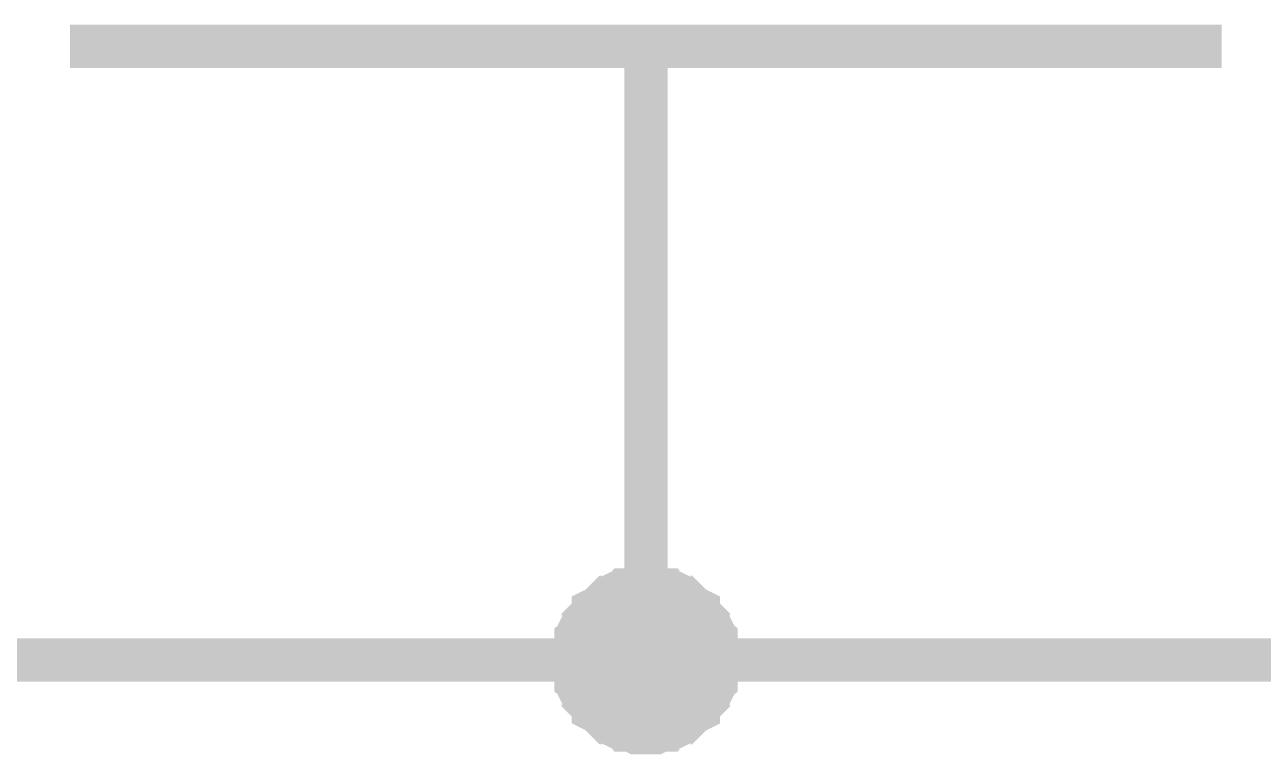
# Model space of a CAD drawing. Extents: x 0 to 594, y 0 to 420.
# Drawn here: x 33.32 to 41.91, y 191.83 to 196.89 of the extents above; entities that cross this region are included whole.
import ezdxf

# ---------------------------------------------------------------- set-up
doc = ezdxf.new("R2010")
doc.units = 0
doc.layers.add('SHEET', color=255, linetype='CONTINUOUS')

msp = doc.modelspace()

# ---------------------------------------------------------------- linework, layer by layer
at = {"layer": 'SHEET'}
for points, const_width in [([(33.6348, 196.7447), (41.6224, 196.7447)], 0.2997), ([(37.6286, 196.7447), (37.6286, 192.4884)], 0.2997), ([(37.125, 192.4884), (37.125, 192.5058), (37.125, 192.5405), (37.125, 192.5579), (37.1424, 192.5927), (37.1424, 192.61), (37.1424, 192.6448), (37.1597, 192.6621), (37.1597, 192.6795), (37.1771, 192.7143), (37.1945, 192.7316), (37.1945, 192.749), (37.2118, 192.7664), (37.2292, 192.7838), (37.2466, 192.8011), (37.2639, 192.8185), (37.2639, 192.8359), (37.2986, 192.8532), (37.316, 192.8706), (37.3334, 192.888), (37.3507, 192.9054), (37.3681, 192.9227), (37.3855, 192.9227), (37.4028, 192.9401), (37.4376, 192.9575), (37.4549, 192.9575), (37.4723, 192.9749), (37.507, 192.9749), (37.5244, 192.9749), (37.5591, 192.9922), (37.5765, 192.9922), (37.6112, 192.9922), (37.6286, 192.9922)], 0.2997), ([(37.125, 192.4884), (37.125, 192.5058), (37.125, 192.5405), (37.125, 192.5579), (37.1424, 192.5927), (37.1424, 192.61), (37.1424, 192.6448), (37.1597, 192.6621), (37.1597, 192.6795), (37.1771, 192.7143), (37.1945, 192.7316), (37.1945, 192.749), (37.2118, 192.7664), (37.2292, 192.7838), (37.2466, 192.8011), (37.2639, 192.8185), (37.2639, 192.8359), (37.2986, 192.8532), (37.316, 192.8706), (37.3334, 192.888), (37.3507, 192.9054), (37.3681, 192.9227), (37.3855, 192.9227), (37.4028, 192.9401), (37.4376, 192.9575), (37.4549, 192.9575), (37.4723, 192.9749), (37.507, 192.9749), (37.5244, 192.9749), (37.5591, 192.9922), (37.5765, 192.9922), (37.6112, 192.9922), (37.6286, 192.9922)], 0.2997), ([(37.125, 192.4884), (37.125, 192.5058), (37.125, 192.5405), (37.125, 192.5579), (37.1424, 192.5927), (37.1424, 192.61), (37.1424, 192.6448), (37.1597, 192.6621), (37.1597, 192.6795), (37.1771, 192.7143), (37.1945, 192.7316), (37.1945, 192.749), (37.2118, 192.7664), (37.2292, 192.7838), (37.2466, 192.8011), (37.2639, 192.8185), (37.2639, 192.8359), (37.2986, 192.8532), (37.316, 192.8706), (37.3334, 192.888), (37.3507, 192.9054), (37.3681, 192.9227), (37.3855, 192.9227), (37.4028, 192.9401), (37.4376, 192.9575), (37.4549, 192.9575), (37.4723, 192.9749), (37.507, 192.9749), (37.5244, 192.9749), (37.5591, 192.9922), (37.5765, 192.9922), (37.6112, 192.9922), (37.6286, 192.9922)], 0.2997), ([(37.125, 192.4884), (37.125, 192.5058), (37.125, 192.5405), (37.125, 192.5579), (37.1424, 192.5927), (37.1424, 192.61), (37.1424, 192.6448), (37.1597, 192.6621), (37.1597, 192.6795), (37.1771, 192.7143), (37.1945, 192.7316), (37.1945, 192.749), (37.2118, 192.7664), (37.2292, 192.7838), (37.2466, 192.8011), (37.2639, 192.8185), (37.2639, 192.8359), (37.2986, 192.8532), (37.316, 192.8706), (37.3334, 192.888), (37.3507, 192.9054), (37.3681, 192.9227), (37.3855, 192.9227), (37.4028, 192.9401), (37.4376, 192.9575), (37.4549, 192.9575), (37.4723, 192.9749), (37.507, 192.9749), (37.5244, 192.9749), (37.5591, 192.9922), (37.5765, 192.9922), (37.6112, 192.9922), (37.6286, 192.9922)], 0.2997), ([(37.125, 192.4884), (37.125, 192.5058), (37.125, 192.5405), (37.125, 192.5579), (37.1424, 192.5927), (37.1424, 192.61), (37.1424, 192.6448), (37.1597, 192.6621), (37.1597, 192.6795), (37.1771, 192.7143), (37.1945, 192.7316), (37.1945, 192.749), (37.2118, 192.7664), (37.2292, 192.7838), (37.2466, 192.8011), (37.2639, 192.8185), (37.2639, 192.8359), (37.2986, 192.8532), (37.316, 192.8706), (37.3334, 192.888), (37.3507, 192.9054), (37.3681, 192.9227), (37.3855, 192.9227), (37.4028, 192.9401), (37.4376, 192.9575), (37.4549, 192.9575), (37.4723, 192.9749), (37.507, 192.9749), (37.5244, 192.9749), (37.5591, 192.9922), (37.5765, 192.9922), (37.6112, 192.9922), (37.6286, 192.9922)], 0.2997), ([(37.6286, 192.9922), (37.6286, 192.9922)], 0.2997), ([(37.6286, 192.9922), (37.6459, 192.9922), (37.6807, 192.9922), (37.698, 192.9922), (37.7328, 192.9749), (37.7501, 192.9749), (37.7848, 192.9749), (37.8022, 192.9575), (37.8196, 192.9575), (37.8543, 192.9401), (37.8717, 192.9227), (37.889, 192.9227), (37.9064, 192.9054), (37.9238, 192.888), (37.9411, 192.8706), (37.9585, 192.8532), (37.9932, 192.8359), (37.9932, 192.8185), (38.0106, 192.8011), (38.0279, 192.7838), (38.0453, 192.7664), (38.0627, 192.749), (38.0627, 192.7316), (38.08, 192.7143), (38.0974, 192.6795), (38.0974, 192.6621), (38.1148, 192.6448), (38.1148, 192.61), (38.1148, 192.5927), (38.1321, 192.5579), (38.1321, 192.5405), (38.1321, 192.5058), (38.1321, 192.4884)], 0.2997), ([(37.6286, 192.9922), (37.6286, 192.9922)], 0.2997), ([(37.6286, 192.9922), (37.6459, 192.9922), (37.6807, 192.9922), (37.698, 192.9922), (37.7328, 192.9749), (37.7501, 192.9749), (37.7848, 192.9749), (37.8022, 192.9575), (37.8196, 192.9575), (37.8543, 192.9401), (37.8717, 192.9227), (37.889, 192.9227), (37.9064, 192.9054), (37.9238, 192.888), (37.9411, 192.8706), (37.9585, 192.8532), (37.9932, 192.8359), (37.9932, 192.8185), (38.0106, 192.8011), (38.0279, 192.7838), (38.0453, 192.7664), (38.0627, 192.749), (38.0627, 192.7316), (38.08, 192.7143), (38.0974, 192.6795), (38.0974, 192.6621), (38.1148, 192.6448), (38.1148, 192.61), (38.1148, 192.5927), (38.1321, 192.5579), (38.1321, 192.5405), (38.1321, 192.5058), (38.1321, 192.4884)], 0.2997), ([(37.6286, 192.9922), (37.6286, 192.9922)], 0.2997), ([(37.6286, 192.9922), (37.6459, 192.9922), (37.6807, 192.9922), (37.698, 192.9922), (37.7328, 192.9749), (37.7501, 192.9749), (37.7848, 192.9749), (37.8022, 192.9575), (37.8196, 192.9575), (37.8543, 192.9401), (37.8717, 192.9227), (37.889, 192.9227), (37.9064, 192.9054), (37.9238, 192.888), (37.9411, 192.8706), (37.9585, 192.8532), (37.9932, 192.8359), (37.9932, 192.8185), (38.0106, 192.8011), (38.0279, 192.7838), (38.0453, 192.7664), (38.0627, 192.749), (38.0627, 192.7316), (38.08, 192.7143), (38.0974, 192.6795), (38.0974, 192.6621), (38.1148, 192.6448), (38.1148, 192.61), (38.1148, 192.5927), (38.1321, 192.5579), (38.1321, 192.5405), (38.1321, 192.5058), (38.1321, 192.4884)], 0.2997), ([(37.6286, 192.9922), (37.6286, 192.9922)], 0.2997), ([(37.6286, 192.9922), (37.6459, 192.9922), (37.6807, 192.9922), (37.698, 192.9922), (37.7328, 192.9749), (37.7501, 192.9749), (37.7848, 192.9749), (37.8022, 192.9575), (37.8196, 192.9575), (37.8543, 192.9401), (37.8717, 192.9227), (37.889, 192.9227), (37.9064, 192.9054), (37.9238, 192.888), (37.9411, 192.8706), (37.9585, 192.8532), (37.9932, 192.8359), (37.9932, 192.8185), (38.0106, 192.8011), (38.0279, 192.7838), (38.0453, 192.7664), (38.0627, 192.749), (38.0627, 192.7316), (38.08, 192.7143), (38.0974, 192.6795), (38.0974, 192.6621), (38.1148, 192.6448), (38.1148, 192.61), (38.1148, 192.5927), (38.1321, 192.5579), (38.1321, 192.5405), (38.1321, 192.5058), (38.1321, 192.4884)], 0.2997), ([(37.6286, 192.9922), (37.6286, 192.9922)], 0.2997), ([(37.6286, 192.9922), (37.6459, 192.9922), (37.6807, 192.9922), (37.698, 192.9922), (37.7328, 192.9749), (37.7501, 192.9749), (37.7848, 192.9749), (37.8022, 192.9575), (37.8196, 192.9575), (37.8543, 192.9401), (37.8717, 192.9227), (37.889, 192.9227), (37.9064, 192.9054), (37.9238, 192.888), (37.9411, 192.8706), (37.9585, 192.8532), (37.9932, 192.8359), (37.9932, 192.8185), (38.0106, 192.8011), (38.0279, 192.7838), (38.0453, 192.7664), (38.0627, 192.749), (38.0627, 192.7316), (38.08, 192.7143), (38.0974, 192.6795), (38.0974, 192.6621), (38.1148, 192.6448), (38.1148, 192.61), (38.1148, 192.5927), (38.1321, 192.5579), (38.1321, 192.5405), (38.1321, 192.5058), (38.1321, 192.4884)], 0.2997), ([(37.125, 192.4884), (37.125, 192.5058), (37.125, 192.5405), (37.125, 192.5579), (37.1424, 192.5927), (37.1424, 192.61), (37.1424, 192.6448), (37.1597, 192.6621), (37.1597, 192.6795), (37.1771, 192.7143), (37.1945, 192.7316), (37.1945, 192.749), (37.2118, 192.7664), (37.2292, 192.7838), (37.2466, 192.8011), (37.2639, 192.8185), (37.2639, 192.8359), (37.2986, 192.8532), (37.316, 192.8706), (37.3334, 192.888), (37.3507, 192.9054), (37.3681, 192.9227), (37.3855, 192.9227), (37.4028, 192.9401), (37.4376, 192.9575), (37.4549, 192.9575), (37.4723, 192.9749), (37.507, 192.9749), (37.5244, 192.9749), (37.5591, 192.9922), (37.5765, 192.9922), (37.6112, 192.9922), (37.6286, 192.9922)], 0.0991), ([(37.125, 192.4884), (37.125, 192.5058), (37.125, 192.5405), (37.125, 192.5579), (37.1424, 192.5927), (37.1424, 192.61), (37.1424, 192.6448), (37.1597, 192.6621), (37.1597, 192.6795), (37.1771, 192.7143), (37.1945, 192.7316), (37.1945, 192.749), (37.2118, 192.7664), (37.2292, 192.7838), (37.2466, 192.8011), (37.2639, 192.8185), (37.2639, 192.8359), (37.2986, 192.8532), (37.316, 192.8706), (37.3334, 192.888), (37.3507, 192.9054), (37.3681, 192.9227), (37.3855, 192.9227), (37.4028, 192.9401), (37.4376, 192.9575), (37.4549, 192.9575), (37.4723, 192.9749), (37.507, 192.9749), (37.5244, 192.9749), (37.5591, 192.9922), (37.5765, 192.9922), (37.6112, 192.9922), (37.6286, 192.9922)], 0.0991), ([(37.125, 192.4884), (37.125, 192.5058), (37.125, 192.5405), (37.125, 192.5579), (37.1424, 192.5927), (37.1424, 192.61), (37.1424, 192.6448), (37.1597, 192.6621), (37.1597, 192.6795), (37.1771, 192.7143), (37.1945, 192.7316), (37.1945, 192.749), (37.2118, 192.7664), (37.2292, 192.7838), (37.2466, 192.8011), (37.2639, 192.8185), (37.2639, 192.8359), (37.2986, 192.8532), (37.316, 192.8706), (37.3334, 192.888), (37.3507, 192.9054), (37.3681, 192.9227), (37.3855, 192.9227), (37.4028, 192.9401), (37.4376, 192.9575), (37.4549, 192.9575), (37.4723, 192.9749), (37.507, 192.9749), (37.5244, 192.9749), (37.5591, 192.9922), (37.5765, 192.9922), (37.6112, 192.9922), (37.6286, 192.9922)], 0.0991), ([(37.125, 192.4884), (37.125, 192.5058), (37.125, 192.5405), (37.125, 192.5579), (37.1424, 192.5927), (37.1424, 192.61), (37.1424, 192.6448), (37.1597, 192.6621), (37.1597, 192.6795), (37.1771, 192.7143), (37.1945, 192.7316), (37.1945, 192.749), (37.2118, 192.7664), (37.2292, 192.7838), (37.2466, 192.8011), (37.2639, 192.8185), (37.2639, 192.8359), (37.2986, 192.8532), (37.316, 192.8706), (37.3334, 192.888), (37.3507, 192.9054), (37.3681, 192.9227), (37.3855, 192.9227), (37.4028, 192.9401), (37.4376, 192.9575), (37.4549, 192.9575), (37.4723, 192.9749), (37.507, 192.9749), (37.5244, 192.9749), (37.5591, 192.9922), (37.5765, 192.9922), (37.6112, 192.9922), (37.6286, 192.9922)], 0.0991), ([(37.125, 192.4884), (37.125, 192.5058), (37.125, 192.5405), (37.125, 192.5579), (37.1424, 192.5927), (37.1424, 192.61), (37.1424, 192.6448), (37.1597, 192.6621), (37.1597, 192.6795), (37.1771, 192.7143), (37.1945, 192.7316), (37.1945, 192.749), (37.2118, 192.7664), (37.2292, 192.7838), (37.2466, 192.8011), (37.2639, 192.8185), (37.2639, 192.8359), (37.2986, 192.8532), (37.316, 192.8706), (37.3334, 192.888), (37.3507, 192.9054), (37.3681, 192.9227), (37.3855, 192.9227), (37.4028, 192.9401), (37.4376, 192.9575), (37.4549, 192.9575), (37.4723, 192.9749), (37.507, 192.9749), (37.5244, 192.9749), (37.5591, 192.9922), (37.5765, 192.9922), (37.6112, 192.9922), (37.6286, 192.9922)], 0.0991), ([(37.6286, 192.9922), (37.6286, 192.9922)], 0.0991), ([(37.6286, 192.9922), (37.6459, 192.9922), (37.6807, 192.9922), (37.698, 192.9922), (37.7328, 192.9749), (37.7501, 192.9749), (37.7848, 192.9749), (37.8022, 192.9575), (37.8196, 192.9575), (37.8543, 192.9401), (37.8717, 192.9227), (37.889, 192.9227), (37.9064, 192.9054), (37.9238, 192.888), (37.9411, 192.8706), (37.9585, 192.8532), (37.9932, 192.8359), (37.9932, 192.8185), (38.0106, 192.8011), (38.0279, 192.7838), (38.0453, 192.7664), (38.0627, 192.749), (38.0627, 192.7316), (38.08, 192.7143), (38.0974, 192.6795), (38.0974, 192.6621), (38.1148, 192.6448), (38.1148, 192.61), (38.1148, 192.5927), (38.1321, 192.5579), (38.1321, 192.5405), (38.1321, 192.5058), (38.1321, 192.4884)], 0.0991), ([(37.6286, 192.9922), (37.6286, 192.9922)], 0.0991), ([(37.6286, 192.9922), (37.6459, 192.9922), (37.6807, 192.9922), (37.698, 192.9922), (37.7328, 192.9749), (37.7501, 192.9749), (37.7848, 192.9749), (37.8022, 192.9575), (37.8196, 192.9575), (37.8543, 192.9401), (37.8717, 192.9227), (37.889, 192.9227), (37.9064, 192.9054), (37.9238, 192.888), (37.9411, 192.8706), (37.9585, 192.8532), (37.9932, 192.8359), (37.9932, 192.8185), (38.0106, 192.8011), (38.0279, 192.7838), (38.0453, 192.7664), (38.0627, 192.749), (38.0627, 192.7316), (38.08, 192.7143), (38.0974, 192.6795), (38.0974, 192.6621), (38.1148, 192.6448), (38.1148, 192.61), (38.1148, 192.5927), (38.1321, 192.5579), (38.1321, 192.5405), (38.1321, 192.5058), (38.1321, 192.4884)], 0.0991), ([(37.6286, 192.9922), (37.6286, 192.9922)], 0.0991), ([(37.6286, 192.9922), (37.6459, 192.9922), (37.6807, 192.9922), (37.698, 192.9922), (37.7328, 192.9749), (37.7501, 192.9749), (37.7848, 192.9749), (37.8022, 192.9575), (37.8196, 192.9575), (37.8543, 192.9401), (37.8717, 192.9227), (37.889, 192.9227), (37.9064, 192.9054), (37.9238, 192.888), (37.9411, 192.8706), (37.9585, 192.8532), (37.9932, 192.8359), (37.9932, 192.8185), (38.0106, 192.8011), (38.0279, 192.7838), (38.0453, 192.7664), (38.0627, 192.749), (38.0627, 192.7316), (38.08, 192.7143), (38.0974, 192.6795), (38.0974, 192.6621), (38.1148, 192.6448), (38.1148, 192.61), (38.1148, 192.5927), (38.1321, 192.5579), (38.1321, 192.5405), (38.1321, 192.5058), (38.1321, 192.4884)], 0.0991), ([(37.6286, 192.9922), (37.6286, 192.9922)], 0.0991), ([(37.6286, 192.9922), (37.6459, 192.9922), (37.6807, 192.9922), (37.698, 192.9922), (37.7328, 192.9749), (37.7501, 192.9749), (37.7848, 192.9749), (37.8022, 192.9575), (37.8196, 192.9575), (37.8543, 192.9401), (37.8717, 192.9227), (37.889, 192.9227), (37.9064, 192.9054), (37.9238, 192.888), (37.9411, 192.8706), (37.9585, 192.8532), (37.9932, 192.8359), (37.9932, 192.8185), (38.0106, 192.8011), (38.0279, 192.7838), (38.0453, 192.7664), (38.0627, 192.749), (38.0627, 192.7316), (38.08, 192.7143), (38.0974, 192.6795), (38.0974, 192.6621), (38.1148, 192.6448), (38.1148, 192.61), (38.1148, 192.5927), (38.1321, 192.5579), (38.1321, 192.5405), (38.1321, 192.5058), (38.1321, 192.4884)], 0.0991), ([(37.6286, 192.9922), (37.6286, 192.9922)], 0.0991), ([(37.6286, 192.9922), (37.6459, 192.9922), (37.6807, 192.9922), (37.698, 192.9922), (37.7328, 192.9749), (37.7501, 192.9749), (37.7848, 192.9749), (37.8022, 192.9575), (37.8196, 192.9575), (37.8543, 192.9401), (37.8717, 192.9227), (37.889, 192.9227), (37.9064, 192.9054), (37.9238, 192.888), (37.9411, 192.8706), (37.9585, 192.8532), (37.9932, 192.8359), (37.9932, 192.8185), (38.0106, 192.8011), (38.0279, 192.7838), (38.0453, 192.7664), (38.0627, 192.749), (38.0627, 192.7316), (38.08, 192.7143), (38.0974, 192.6795), (38.0974, 192.6621), (38.1148, 192.6448), (38.1148, 192.61), (38.1148, 192.5927), (38.1321, 192.5579), (38.1321, 192.5405), (38.1321, 192.5058), (38.1321, 192.4884)], 0.0991), ([(27.6441, 192.4884), (27.6441, 192.4884), (37.6286, 192.4884), (37.6286, 192.4884), (45.13, 192.4884)], 0.2997), ([(37.6286, 191.9846), (37.6112, 191.9846), (37.5765, 191.9846), (37.5591, 191.9846), (37.5244, 192.002), (37.507, 192.002), (37.4723, 192.002), (37.4549, 192.0194), (37.4376, 192.0194), (37.4028, 192.0367), (37.3855, 192.0541), (37.3681, 192.0541), (37.3507, 192.0715), (37.3334, 192.0888), (37.316, 192.1062), (37.2986, 192.1236), (37.2639, 192.141), (37.2639, 192.1583), (37.2466, 192.1757), (37.2292, 192.1931), (37.2118, 192.2105), (37.1945, 192.2278), (37.1945, 192.2452), (37.1771, 192.2626), (37.1597, 192.2973), (37.1597, 192.3147), (37.1424, 192.3321), (37.1424, 192.3668), (37.1424, 192.3842), (37.125, 192.4189), (37.125, 192.4363), (37.125, 192.471), (37.125, 192.4884)], 0.2997), ([(37.125, 192.4884), (37.125, 192.4884)], 0.2997), ([(37.6286, 191.9846), (37.6112, 191.9846), (37.5765, 191.9846), (37.5591, 191.9846), (37.5244, 192.002), (37.507, 192.002), (37.4723, 192.002), (37.4549, 192.0194), (37.4376, 192.0194), (37.4028, 192.0367), (37.3855, 192.0541), (37.3681, 192.0541), (37.3507, 192.0715), (37.3334, 192.0888), (37.316, 192.1062), (37.2986, 192.1236), (37.2639, 192.141), (37.2639, 192.1583), (37.2466, 192.1757), (37.2292, 192.1931), (37.2118, 192.2105), (37.1945, 192.2278), (37.1945, 192.2452), (37.1771, 192.2626), (37.1597, 192.2973), (37.1597, 192.3147), (37.1424, 192.3321), (37.1424, 192.3668), (37.1424, 192.3842), (37.125, 192.4189), (37.125, 192.4363), (37.125, 192.471), (37.125, 192.4884)], 0.2997), ([(37.125, 192.4884), (37.125, 192.4884)], 0.2997), ([(37.6286, 191.9846), (37.6112, 191.9846), (37.5765, 191.9846), (37.5591, 191.9846), (37.5244, 192.002), (37.507, 192.002), (37.4723, 192.002), (37.4549, 192.0194), (37.4376, 192.0194), (37.4028, 192.0367), (37.3855, 192.0541), (37.3681, 192.0541), (37.3507, 192.0715), (37.3334, 192.0888), (37.316, 192.1062), (37.2986, 192.1236), (37.2639, 192.141), (37.2639, 192.1583), (37.2466, 192.1757), (37.2292, 192.1931), (37.2118, 192.2105), (37.1945, 192.2278), (37.1945, 192.2452), (37.1771, 192.2626), (37.1597, 192.2973), (37.1597, 192.3147), (37.1424, 192.3321), (37.1424, 192.3668), (37.1424, 192.3842), (37.125, 192.4189), (37.125, 192.4363), (37.125, 192.471), (37.125, 192.4884)], 0.2997), ([(37.125, 192.4884), (37.125, 192.4884)], 0.2997), ([(37.6286, 191.9846), (37.6112, 191.9846), (37.5765, 191.9846), (37.5591, 191.9846), (37.5244, 192.002), (37.507, 192.002), (37.4723, 192.002), (37.4549, 192.0194), (37.4376, 192.0194), (37.4028, 192.0367), (37.3855, 192.0541), (37.3681, 192.0541), (37.3507, 192.0715), (37.3334, 192.0888), (37.316, 192.1062), (37.2986, 192.1236), (37.2639, 192.141), (37.2639, 192.1583), (37.2466, 192.1757), (37.2292, 192.1931), (37.2118, 192.2105), (37.1945, 192.2278), (37.1945, 192.2452), (37.1771, 192.2626), (37.1597, 192.2973), (37.1597, 192.3147), (37.1424, 192.3321), (37.1424, 192.3668), (37.1424, 192.3842), (37.125, 192.4189), (37.125, 192.4363), (37.125, 192.471), (37.125, 192.4884)], 0.2997), ([(37.125, 192.4884), (37.125, 192.4884)], 0.2997), ([(37.6286, 191.9846), (37.6112, 191.9846), (37.5765, 191.9846), (37.5591, 191.9846), (37.5244, 192.002), (37.507, 192.002), (37.4723, 192.002), (37.4549, 192.0194), (37.4376, 192.0194), (37.4028, 192.0367), (37.3855, 192.0541), (37.3681, 192.0541), (37.3507, 192.0715), (37.3334, 192.0888), (37.316, 192.1062), (37.2986, 192.1236), (37.2639, 192.141), (37.2639, 192.1583), (37.2466, 192.1757), (37.2292, 192.1931), (37.2118, 192.2105), (37.1945, 192.2278), (37.1945, 192.2452), (37.1771, 192.2626), (37.1597, 192.2973), (37.1597, 192.3147), (37.1424, 192.3321), (37.1424, 192.3668), (37.1424, 192.3842), (37.125, 192.4189), (37.125, 192.4363), (37.125, 192.471), (37.125, 192.4884)], 0.2997), ([(37.125, 192.4884), (37.125, 192.4884)], 0.2997), ([(38.1321, 192.4884), (38.1321, 192.471), (38.1321, 192.4363), (38.1321, 192.4189), (38.1148, 192.3842), (38.1148, 192.3668), (38.1148, 192.3321), (38.0974, 192.3147), (38.0974, 192.2973), (38.08, 192.2626), (38.0627, 192.2452), (38.0627, 192.2278), (38.0453, 192.2105), (38.0279, 192.1931), (38.0106, 192.1757), (37.9932, 192.1583), (37.9932, 192.141), (37.9585, 192.1236), (37.9411, 192.1062), (37.9238, 192.0888), (37.9064, 192.0715), (37.889, 192.0541), (37.8717, 192.0541), (37.8543, 192.0367), (37.8196, 192.0194), (37.8022, 192.0194), (37.7848, 192.002), (37.7501, 192.002), (37.7328, 192.002), (37.698, 191.9846), (37.6807, 191.9846), (37.6459, 191.9846), (37.6286, 191.9846)], 0.2997), ([(38.1321, 192.4884), (38.1321, 192.471), (38.1321, 192.4363), (38.1321, 192.4189), (38.1148, 192.3842), (38.1148, 192.3668), (38.1148, 192.3321), (38.0974, 192.3147), (38.0974, 192.2973), (38.08, 192.2626), (38.0627, 192.2452), (38.0627, 192.2278), (38.0453, 192.2105), (38.0279, 192.1931), (38.0106, 192.1757), (37.9932, 192.1583), (37.9932, 192.141), (37.9585, 192.1236), (37.9411, 192.1062), (37.9238, 192.0888), (37.9064, 192.0715), (37.889, 192.0541), (37.8717, 192.0541), (37.8543, 192.0367), (37.8196, 192.0194), (37.8022, 192.0194), (37.7848, 192.002), (37.7501, 192.002), (37.7328, 192.002), (37.698, 191.9846), (37.6807, 191.9846), (37.6459, 191.9846), (37.6286, 191.9846)], 0.2997), ([(38.1321, 192.4884), (38.1321, 192.471), (38.1321, 192.4363), (38.1321, 192.4189), (38.1148, 192.3842), (38.1148, 192.3668), (38.1148, 192.3321), (38.0974, 192.3147), (38.0974, 192.2973), (38.08, 192.2626), (38.0627, 192.2452), (38.0627, 192.2278), (38.0453, 192.2105), (38.0279, 192.1931), (38.0106, 192.1757), (37.9932, 192.1583), (37.9932, 192.141), (37.9585, 192.1236), (37.9411, 192.1062), (37.9238, 192.0888), (37.9064, 192.0715), (37.889, 192.0541), (37.8717, 192.0541), (37.8543, 192.0367), (37.8196, 192.0194), (37.8022, 192.0194), (37.7848, 192.002), (37.7501, 192.002), (37.7328, 192.002), (37.698, 191.9846), (37.6807, 191.9846), (37.6459, 191.9846), (37.6286, 191.9846)], 0.2997), ([(38.1321, 192.4884), (38.1321, 192.471), (38.1321, 192.4363), (38.1321, 192.4189), (38.1148, 192.3842), (38.1148, 192.3668), (38.1148, 192.3321), (38.0974, 192.3147), (38.0974, 192.2973), (38.08, 192.2626), (38.0627, 192.2452), (38.0627, 192.2278), (38.0453, 192.2105), (38.0279, 192.1931), (38.0106, 192.1757), (37.9932, 192.1583), (37.9932, 192.141), (37.9585, 192.1236), (37.9411, 192.1062), (37.9238, 192.0888), (37.9064, 192.0715), (37.889, 192.0541), (37.8717, 192.0541), (37.8543, 192.0367), (37.8196, 192.0194), (37.8022, 192.0194), (37.7848, 192.002), (37.7501, 192.002), (37.7328, 192.002), (37.698, 191.9846), (37.6807, 191.9846), (37.6459, 191.9846), (37.6286, 191.9846)], 0.2997), ([(38.1321, 192.4884), (38.1321, 192.471), (38.1321, 192.4363), (38.1321, 192.4189), (38.1148, 192.3842), (38.1148, 192.3668), (38.1148, 192.3321), (38.0974, 192.3147), (38.0974, 192.2973), (38.08, 192.2626), (38.0627, 192.2452), (38.0627, 192.2278), (38.0453, 192.2105), (38.0279, 192.1931), (38.0106, 192.1757), (37.9932, 192.1583), (37.9932, 192.141), (37.9585, 192.1236), (37.9411, 192.1062), (37.9238, 192.0888), (37.9064, 192.0715), (37.889, 192.0541), (37.8717, 192.0541), (37.8543, 192.0367), (37.8196, 192.0194), (37.8022, 192.0194), (37.7848, 192.002), (37.7501, 192.002), (37.7328, 192.002), (37.698, 191.9846), (37.6807, 191.9846), (37.6459, 191.9846), (37.6286, 191.9846)], 0.2997), ([(38.1321, 192.4884), (38.1321, 192.4884), (38.1321, 192.4884), (38.1321, 192.4884), (38.1321, 192.4884), (38.1321, 192.4884), (38.1321, 192.4884), (38.1321, 192.4884), (38.1321, 192.4884), (38.1321, 192.4884), (38.1321, 192.4884), (38.1321, 192.4884), (38.1321, 192.4884), (38.1321, 192.4884), (38.1321, 192.4884), (38.1321, 192.4884), (38.1321, 192.4884), (38.1321, 192.4884), (38.1321, 192.4884), (38.1321, 192.4884), (38.1321, 192.4884), (38.1321, 192.4884), (38.1321, 192.4884), (38.1321, 192.4884), (38.1321, 192.4884), (38.1321, 192.4884), (38.1321, 192.4884), (38.1321, 192.4884), (38.1321, 192.4884), (38.1321, 192.4884), (38.1321, 192.4884), (38.1321, 192.4884), (38.1321, 192.4884)], 0.2997), ([(38.1321, 192.4884), (38.1321, 192.4884)], 0.2997), ([(38.1321, 192.4884), (38.1321, 192.4884), (38.1321, 192.4884), (38.1321, 192.4884), (38.1321, 192.4884), (38.1321, 192.4884), (38.1321, 192.4884), (38.1321, 192.4884), (38.1321, 192.4884), (38.1321, 192.4884), (38.1321, 192.4884), (38.1321, 192.4884), (38.1321, 192.4884), (38.1321, 192.4884), (38.1321, 192.4884), (38.1321, 192.4884), (38.1321, 192.4884), (38.1321, 192.4884), (38.1321, 192.4884), (38.1321, 192.4884), (38.1321, 192.4884), (38.1321, 192.4884), (38.1321, 192.4884), (38.1321, 192.4884), (38.1321, 192.4884), (38.1321, 192.4884), (38.1321, 192.4884), (38.1321, 192.4884), (38.1321, 192.4884), (38.1321, 192.4884), (38.1321, 192.4884), (38.1321, 192.4884), (38.1321, 192.4884)], 0.2997), ([(38.1321, 192.4884), (38.1321, 192.4884)], 0.2997), ([(38.1321, 192.4884), (38.1321, 192.4884), (38.1321, 192.4884), (38.1321, 192.4884), (38.1321, 192.4884), (38.1321, 192.4884), (38.1321, 192.4884), (38.1321, 192.4884), (38.1321, 192.4884), (38.1321, 192.4884), (38.1321, 192.4884), (38.1321, 192.4884), (38.1321, 192.4884), (38.1321, 192.4884), (38.1321, 192.4884), (38.1321, 192.4884), (38.1321, 192.4884), (38.1321, 192.4884), (38.1321, 192.4884), (38.1321, 192.4884), (38.1321, 192.4884), (38.1321, 192.4884), (38.1321, 192.4884), (38.1321, 192.4884), (38.1321, 192.4884), (38.1321, 192.4884), (38.1321, 192.4884), (38.1321, 192.4884), (38.1321, 192.4884), (38.1321, 192.4884), (38.1321, 192.4884), (38.1321, 192.4884), (38.1321, 192.4884)], 0.2997), ([(38.1321, 192.4884), (38.1321, 192.4884)], 0.2997), ([(38.1321, 192.4884), (38.1321, 192.4884), (38.1321, 192.4884), (38.1321, 192.4884), (38.1321, 192.4884), (38.1321, 192.4884), (38.1321, 192.4884), (38.1321, 192.4884), (38.1321, 192.4884), (38.1321, 192.4884), (38.1321, 192.4884), (38.1321, 192.4884), (38.1321, 192.4884), (38.1321, 192.4884), (38.1321, 192.4884), (38.1321, 192.4884), (38.1321, 192.4884), (38.1321, 192.4884), (38.1321, 192.4884), (38.1321, 192.4884), (38.1321, 192.4884), (38.1321, 192.4884), (38.1321, 192.4884), (38.1321, 192.4884), (38.1321, 192.4884), (38.1321, 192.4884), (38.1321, 192.4884), (38.1321, 192.4884), (38.1321, 192.4884), (38.1321, 192.4884), (38.1321, 192.4884), (38.1321, 192.4884), (38.1321, 192.4884)], 0.2997), ([(38.1321, 192.4884), (38.1321, 192.4884)], 0.2997), ([(38.1321, 192.4884), (38.1321, 192.4884), (38.1321, 192.4884), (38.1321, 192.4884), (38.1321, 192.4884), (38.1321, 192.4884), (38.1321, 192.4884), (38.1321, 192.4884), (38.1321, 192.4884), (38.1321, 192.4884), (38.1321, 192.4884), (38.1321, 192.4884), (38.1321, 192.4884), (38.1321, 192.4884), (38.1321, 192.4884), (38.1321, 192.4884), (38.1321, 192.4884), (38.1321, 192.4884), (38.1321, 192.4884), (38.1321, 192.4884), (38.1321, 192.4884), (38.1321, 192.4884), (38.1321, 192.4884), (38.1321, 192.4884), (38.1321, 192.4884), (38.1321, 192.4884), (38.1321, 192.4884), (38.1321, 192.4884), (38.1321, 192.4884), (38.1321, 192.4884), (38.1321, 192.4884), (38.1321, 192.4884), (38.1321, 192.4884)], 0.2997), ([(38.1321, 192.4884), (38.1321, 192.4884)], 0.2997), ([(37.6286, 191.9846), (37.6112, 191.9846), (37.5765, 191.9846), (37.5591, 191.9846), (37.5244, 192.002), (37.507, 192.002), (37.4723, 192.002), (37.4549, 192.0194), (37.4376, 192.0194), (37.4028, 192.0367), (37.3855, 192.0541), (37.3681, 192.0541), (37.3507, 192.0715), (37.3334, 192.0888), (37.316, 192.1062), (37.2986, 192.1236), (37.2639, 192.141), (37.2639, 192.1583), (37.2466, 192.1757), (37.2292, 192.1931), (37.2118, 192.2105), (37.1945, 192.2278), (37.1945, 192.2452), (37.1771, 192.2626), (37.1597, 192.2973), (37.1597, 192.3147), (37.1424, 192.3321), (37.1424, 192.3668), (37.1424, 192.3842), (37.125, 192.4189), (37.125, 192.4363), (37.125, 192.471), (37.125, 192.4884)], 0.0991), ([(37.125, 192.4884), (37.125, 192.4884)], 0.0991), ([(37.6286, 191.9846), (37.6112, 191.9846), (37.5765, 191.9846), (37.5591, 191.9846), (37.5244, 192.002), (37.507, 192.002), (37.4723, 192.002), (37.4549, 192.0194), (37.4376, 192.0194), (37.4028, 192.0367), (37.3855, 192.0541), (37.3681, 192.0541), (37.3507, 192.0715), (37.3334, 192.0888), (37.316, 192.1062), (37.2986, 192.1236), (37.2639, 192.141), (37.2639, 192.1583), (37.2466, 192.1757), (37.2292, 192.1931), (37.2118, 192.2105), (37.1945, 192.2278), (37.1945, 192.2452), (37.1771, 192.2626), (37.1597, 192.2973), (37.1597, 192.3147), (37.1424, 192.3321), (37.1424, 192.3668), (37.1424, 192.3842), (37.125, 192.4189), (37.125, 192.4363), (37.125, 192.471), (37.125, 192.4884)], 0.0991), ([(37.125, 192.4884), (37.125, 192.4884)], 0.0991), ([(37.6286, 191.9846), (37.6112, 191.9846), (37.5765, 191.9846), (37.5591, 191.9846), (37.5244, 192.002), (37.507, 192.002), (37.4723, 192.002), (37.4549, 192.0194), (37.4376, 192.0194), (37.4028, 192.0367), (37.3855, 192.0541), (37.3681, 192.0541), (37.3507, 192.0715), (37.3334, 192.0888), (37.316, 192.1062), (37.2986, 192.1236), (37.2639, 192.141), (37.2639, 192.1583), (37.2466, 192.1757), (37.2292, 192.1931), (37.2118, 192.2105), (37.1945, 192.2278), (37.1945, 192.2452), (37.1771, 192.2626), (37.1597, 192.2973), (37.1597, 192.3147), (37.1424, 192.3321), (37.1424, 192.3668), (37.1424, 192.3842), (37.125, 192.4189), (37.125, 192.4363), (37.125, 192.471), (37.125, 192.4884)], 0.0991), ([(37.125, 192.4884), (37.125, 192.4884)], 0.0991), ([(37.6286, 191.9846), (37.6112, 191.9846), (37.5765, 191.9846), (37.5591, 191.9846), (37.5244, 192.002), (37.507, 192.002), (37.4723, 192.002), (37.4549, 192.0194), (37.4376, 192.0194), (37.4028, 192.0367), (37.3855, 192.0541), (37.3681, 192.0541), (37.3507, 192.0715), (37.3334, 192.0888), (37.316, 192.1062), (37.2986, 192.1236), (37.2639, 192.141), (37.2639, 192.1583), (37.2466, 192.1757), (37.2292, 192.1931), (37.2118, 192.2105), (37.1945, 192.2278), (37.1945, 192.2452), (37.1771, 192.2626), (37.1597, 192.2973), (37.1597, 192.3147), (37.1424, 192.3321), (37.1424, 192.3668), (37.1424, 192.3842), (37.125, 192.4189), (37.125, 192.4363), (37.125, 192.471), (37.125, 192.4884)], 0.0991), ([(37.125, 192.4884), (37.125, 192.4884)], 0.0991), ([(37.6286, 191.9846), (37.6112, 191.9846), (37.5765, 191.9846), (37.5591, 191.9846), (37.5244, 192.002), (37.507, 192.002), (37.4723, 192.002), (37.4549, 192.0194), (37.4376, 192.0194), (37.4028, 192.0367), (37.3855, 192.0541), (37.3681, 192.0541), (37.3507, 192.0715), (37.3334, 192.0888), (37.316, 192.1062), (37.2986, 192.1236), (37.2639, 192.141), (37.2639, 192.1583), (37.2466, 192.1757), (37.2292, 192.1931), (37.2118, 192.2105), (37.1945, 192.2278), (37.1945, 192.2452), (37.1771, 192.2626), (37.1597, 192.2973), (37.1597, 192.3147), (37.1424, 192.3321), (37.1424, 192.3668), (37.1424, 192.3842), (37.125, 192.4189), (37.125, 192.4363), (37.125, 192.471), (37.125, 192.4884)], 0.0991), ([(37.125, 192.4884), (37.125, 192.4884)], 0.0991), ([(38.1321, 192.4884), (38.1321, 192.471), (38.1321, 192.4363), (38.1321, 192.4189), (38.1148, 192.3842), (38.1148, 192.3668), (38.1148, 192.3321), (38.0974, 192.3147), (38.0974, 192.2973), (38.08, 192.2626), (38.0627, 192.2452), (38.0627, 192.2278), (38.0453, 192.2105), (38.0279, 192.1931), (38.0106, 192.1757), (37.9932, 192.1583), (37.9932, 192.141), (37.9585, 192.1236), (37.9411, 192.1062), (37.9238, 192.0888), (37.9064, 192.0715), (37.889, 192.0541), (37.8717, 192.0541), (37.8543, 192.0367), (37.8196, 192.0194), (37.8022, 192.0194), (37.7848, 192.002), (37.7501, 192.002), (37.7328, 192.002), (37.698, 191.9846), (37.6807, 191.9846), (37.6459, 191.9846), (37.6286, 191.9846)], 0.0991), ([(38.1321, 192.4884), (38.1321, 192.471), (38.1321, 192.4363), (38.1321, 192.4189), (38.1148, 192.3842), (38.1148, 192.3668), (38.1148, 192.3321), (38.0974, 192.3147), (38.0974, 192.2973), (38.08, 192.2626), (38.0627, 192.2452), (38.0627, 192.2278), (38.0453, 192.2105), (38.0279, 192.1931), (38.0106, 192.1757), (37.9932, 192.1583), (37.9932, 192.141), (37.9585, 192.1236), (37.9411, 192.1062), (37.9238, 192.0888), (37.9064, 192.0715), (37.889, 192.0541), (37.8717, 192.0541), (37.8543, 192.0367), (37.8196, 192.0194), (37.8022, 192.0194), (37.7848, 192.002), (37.7501, 192.002), (37.7328, 192.002), (37.698, 191.9846), (37.6807, 191.9846), (37.6459, 191.9846), (37.6286, 191.9846)], 0.0991), ([(38.1321, 192.4884), (38.1321, 192.471), (38.1321, 192.4363), (38.1321, 192.4189), (38.1148, 192.3842), (38.1148, 192.3668), (38.1148, 192.3321), (38.0974, 192.3147), (38.0974, 192.2973), (38.08, 192.2626), (38.0627, 192.2452), (38.0627, 192.2278), (38.0453, 192.2105), (38.0279, 192.1931), (38.0106, 192.1757), (37.9932, 192.1583), (37.9932, 192.141), (37.9585, 192.1236), (37.9411, 192.1062), (37.9238, 192.0888), (37.9064, 192.0715), (37.889, 192.0541), (37.8717, 192.0541), (37.8543, 192.0367), (37.8196, 192.0194), (37.8022, 192.0194), (37.7848, 192.002), (37.7501, 192.002), (37.7328, 192.002), (37.698, 191.9846), (37.6807, 191.9846), (37.6459, 191.9846), (37.6286, 191.9846)], 0.0991), ([(38.1321, 192.4884), (38.1321, 192.471), (38.1321, 192.4363), (38.1321, 192.4189), (38.1148, 192.3842), (38.1148, 192.3668), (38.1148, 192.3321), (38.0974, 192.3147), (38.0974, 192.2973), (38.08, 192.2626), (38.0627, 192.2452), (38.0627, 192.2278), (38.0453, 192.2105), (38.0279, 192.1931), (38.0106, 192.1757), (37.9932, 192.1583), (37.9932, 192.141), (37.9585, 192.1236), (37.9411, 192.1062), (37.9238, 192.0888), (37.9064, 192.0715), (37.889, 192.0541), (37.8717, 192.0541), (37.8543, 192.0367), (37.8196, 192.0194), (37.8022, 192.0194), (37.7848, 192.002), (37.7501, 192.002), (37.7328, 192.002), (37.698, 191.9846), (37.6807, 191.9846), (37.6459, 191.9846), (37.6286, 191.9846)], 0.0991), ([(38.1321, 192.4884), (38.1321, 192.471), (38.1321, 192.4363), (38.1321, 192.4189), (38.1148, 192.3842), (38.1148, 192.3668), (38.1148, 192.3321), (38.0974, 192.3147), (38.0974, 192.2973), (38.08, 192.2626), (38.0627, 192.2452), (38.0627, 192.2278), (38.0453, 192.2105), (38.0279, 192.1931), (38.0106, 192.1757), (37.9932, 192.1583), (37.9932, 192.141), (37.9585, 192.1236), (37.9411, 192.1062), (37.9238, 192.0888), (37.9064, 192.0715), (37.889, 192.0541), (37.8717, 192.0541), (37.8543, 192.0367), (37.8196, 192.0194), (37.8022, 192.0194), (37.7848, 192.002), (37.7501, 192.002), (37.7328, 192.002), (37.698, 191.9846), (37.6807, 191.9846), (37.6459, 191.9846), (37.6286, 191.9846)], 0.0991), ([(38.1321, 192.4884), (38.1321, 192.4884), (38.1321, 192.4884), (38.1321, 192.4884), (38.1321, 192.4884), (38.1321, 192.4884), (38.1321, 192.4884), (38.1321, 192.4884), (38.1321, 192.4884), (38.1321, 192.4884), (38.1321, 192.4884), (38.1321, 192.4884), (38.1321, 192.4884), (38.1321, 192.4884), (38.1321, 192.4884), (38.1321, 192.4884), (38.1321, 192.4884), (38.1321, 192.4884), (38.1321, 192.4884), (38.1321, 192.4884), (38.1321, 192.4884), (38.1321, 192.4884), (38.1321, 192.4884), (38.1321, 192.4884), (38.1321, 192.4884), (38.1321, 192.4884), (38.1321, 192.4884), (38.1321, 192.4884), (38.1321, 192.4884), (38.1321, 192.4884), (38.1321, 192.4884), (38.1321, 192.4884), (38.1321, 192.4884)], 0.0991), ([(38.1321, 192.4884), (38.1321, 192.4884)], 0.0991), ([(38.1321, 192.4884), (38.1321, 192.4884), (38.1321, 192.4884), (38.1321, 192.4884), (38.1321, 192.4884), (38.1321, 192.4884), (38.1321, 192.4884), (38.1321, 192.4884), (38.1321, 192.4884), (38.1321, 192.4884), (38.1321, 192.4884), (38.1321, 192.4884), (38.1321, 192.4884), (38.1321, 192.4884), (38.1321, 192.4884), (38.1321, 192.4884), (38.1321, 192.4884), (38.1321, 192.4884), (38.1321, 192.4884), (38.1321, 192.4884), (38.1321, 192.4884), (38.1321, 192.4884), (38.1321, 192.4884), (38.1321, 192.4884), (38.1321, 192.4884), (38.1321, 192.4884), (38.1321, 192.4884), (38.1321, 192.4884), (38.1321, 192.4884), (38.1321, 192.4884), (38.1321, 192.4884), (38.1321, 192.4884), (38.1321, 192.4884)], 0.0991), ([(38.1321, 192.4884), (38.1321, 192.4884)], 0.0991), ([(38.1321, 192.4884), (38.1321, 192.4884), (38.1321, 192.4884), (38.1321, 192.4884), (38.1321, 192.4884), (38.1321, 192.4884), (38.1321, 192.4884), (38.1321, 192.4884), (38.1321, 192.4884), (38.1321, 192.4884), (38.1321, 192.4884), (38.1321, 192.4884), (38.1321, 192.4884), (38.1321, 192.4884), (38.1321, 192.4884), (38.1321, 192.4884), (38.1321, 192.4884), (38.1321, 192.4884), (38.1321, 192.4884), (38.1321, 192.4884), (38.1321, 192.4884), (38.1321, 192.4884), (38.1321, 192.4884), (38.1321, 192.4884), (38.1321, 192.4884), (38.1321, 192.4884), (38.1321, 192.4884), (38.1321, 192.4884), (38.1321, 192.4884), (38.1321, 192.4884), (38.1321, 192.4884), (38.1321, 192.4884), (38.1321, 192.4884)], 0.0991), ([(38.1321, 192.4884), (38.1321, 192.4884)], 0.0991), ([(38.1321, 192.4884), (38.1321, 192.4884), (38.1321, 192.4884), (38.1321, 192.4884), (38.1321, 192.4884), (38.1321, 192.4884), (38.1321, 192.4884), (38.1321, 192.4884), (38.1321, 192.4884), (38.1321, 192.4884), (38.1321, 192.4884), (38.1321, 192.4884), (38.1321, 192.4884), (38.1321, 192.4884), (38.1321, 192.4884), (38.1321, 192.4884), (38.1321, 192.4884), (38.1321, 192.4884), (38.1321, 192.4884), (38.1321, 192.4884), (38.1321, 192.4884), (38.1321, 192.4884), (38.1321, 192.4884), (38.1321, 192.4884), (38.1321, 192.4884), (38.1321, 192.4884), (38.1321, 192.4884), (38.1321, 192.4884), (38.1321, 192.4884), (38.1321, 192.4884), (38.1321, 192.4884), (38.1321, 192.4884), (38.1321, 192.4884)], 0.0991), ([(38.1321, 192.4884), (38.1321, 192.4884)], 0.0991), ([(38.1321, 192.4884), (38.1321, 192.4884), (38.1321, 192.4884), (38.1321, 192.4884), (38.1321, 192.4884), (38.1321, 192.4884), (38.1321, 192.4884), (38.1321, 192.4884), (38.1321, 192.4884), (38.1321, 192.4884), (38.1321, 192.4884), (38.1321, 192.4884), (38.1321, 192.4884), (38.1321, 192.4884), (38.1321, 192.4884), (38.1321, 192.4884), (38.1321, 192.4884), (38.1321, 192.4884), (38.1321, 192.4884), (38.1321, 192.4884), (38.1321, 192.4884), (38.1321, 192.4884), (38.1321, 192.4884), (38.1321, 192.4884), (38.1321, 192.4884), (38.1321, 192.4884), (38.1321, 192.4884), (38.1321, 192.4884), (38.1321, 192.4884), (38.1321, 192.4884), (38.1321, 192.4884), (38.1321, 192.4884), (38.1321, 192.4884)], 0.0991), ([(38.1321, 192.4884), (38.1321, 192.4884)], 0.0991)]:
    msp.add_lwpolyline(points, dxfattribs=dict(at, const_width=const_width))
at = {"layer": 'SHEET', "const_width": 0.508}
msp.add_lwpolyline([(37.246, 192.5, 1), (37.754, 192.5, 1)], format="xyb", close=True, dxfattribs=at)

doc.saveas('drawing.dxf')
